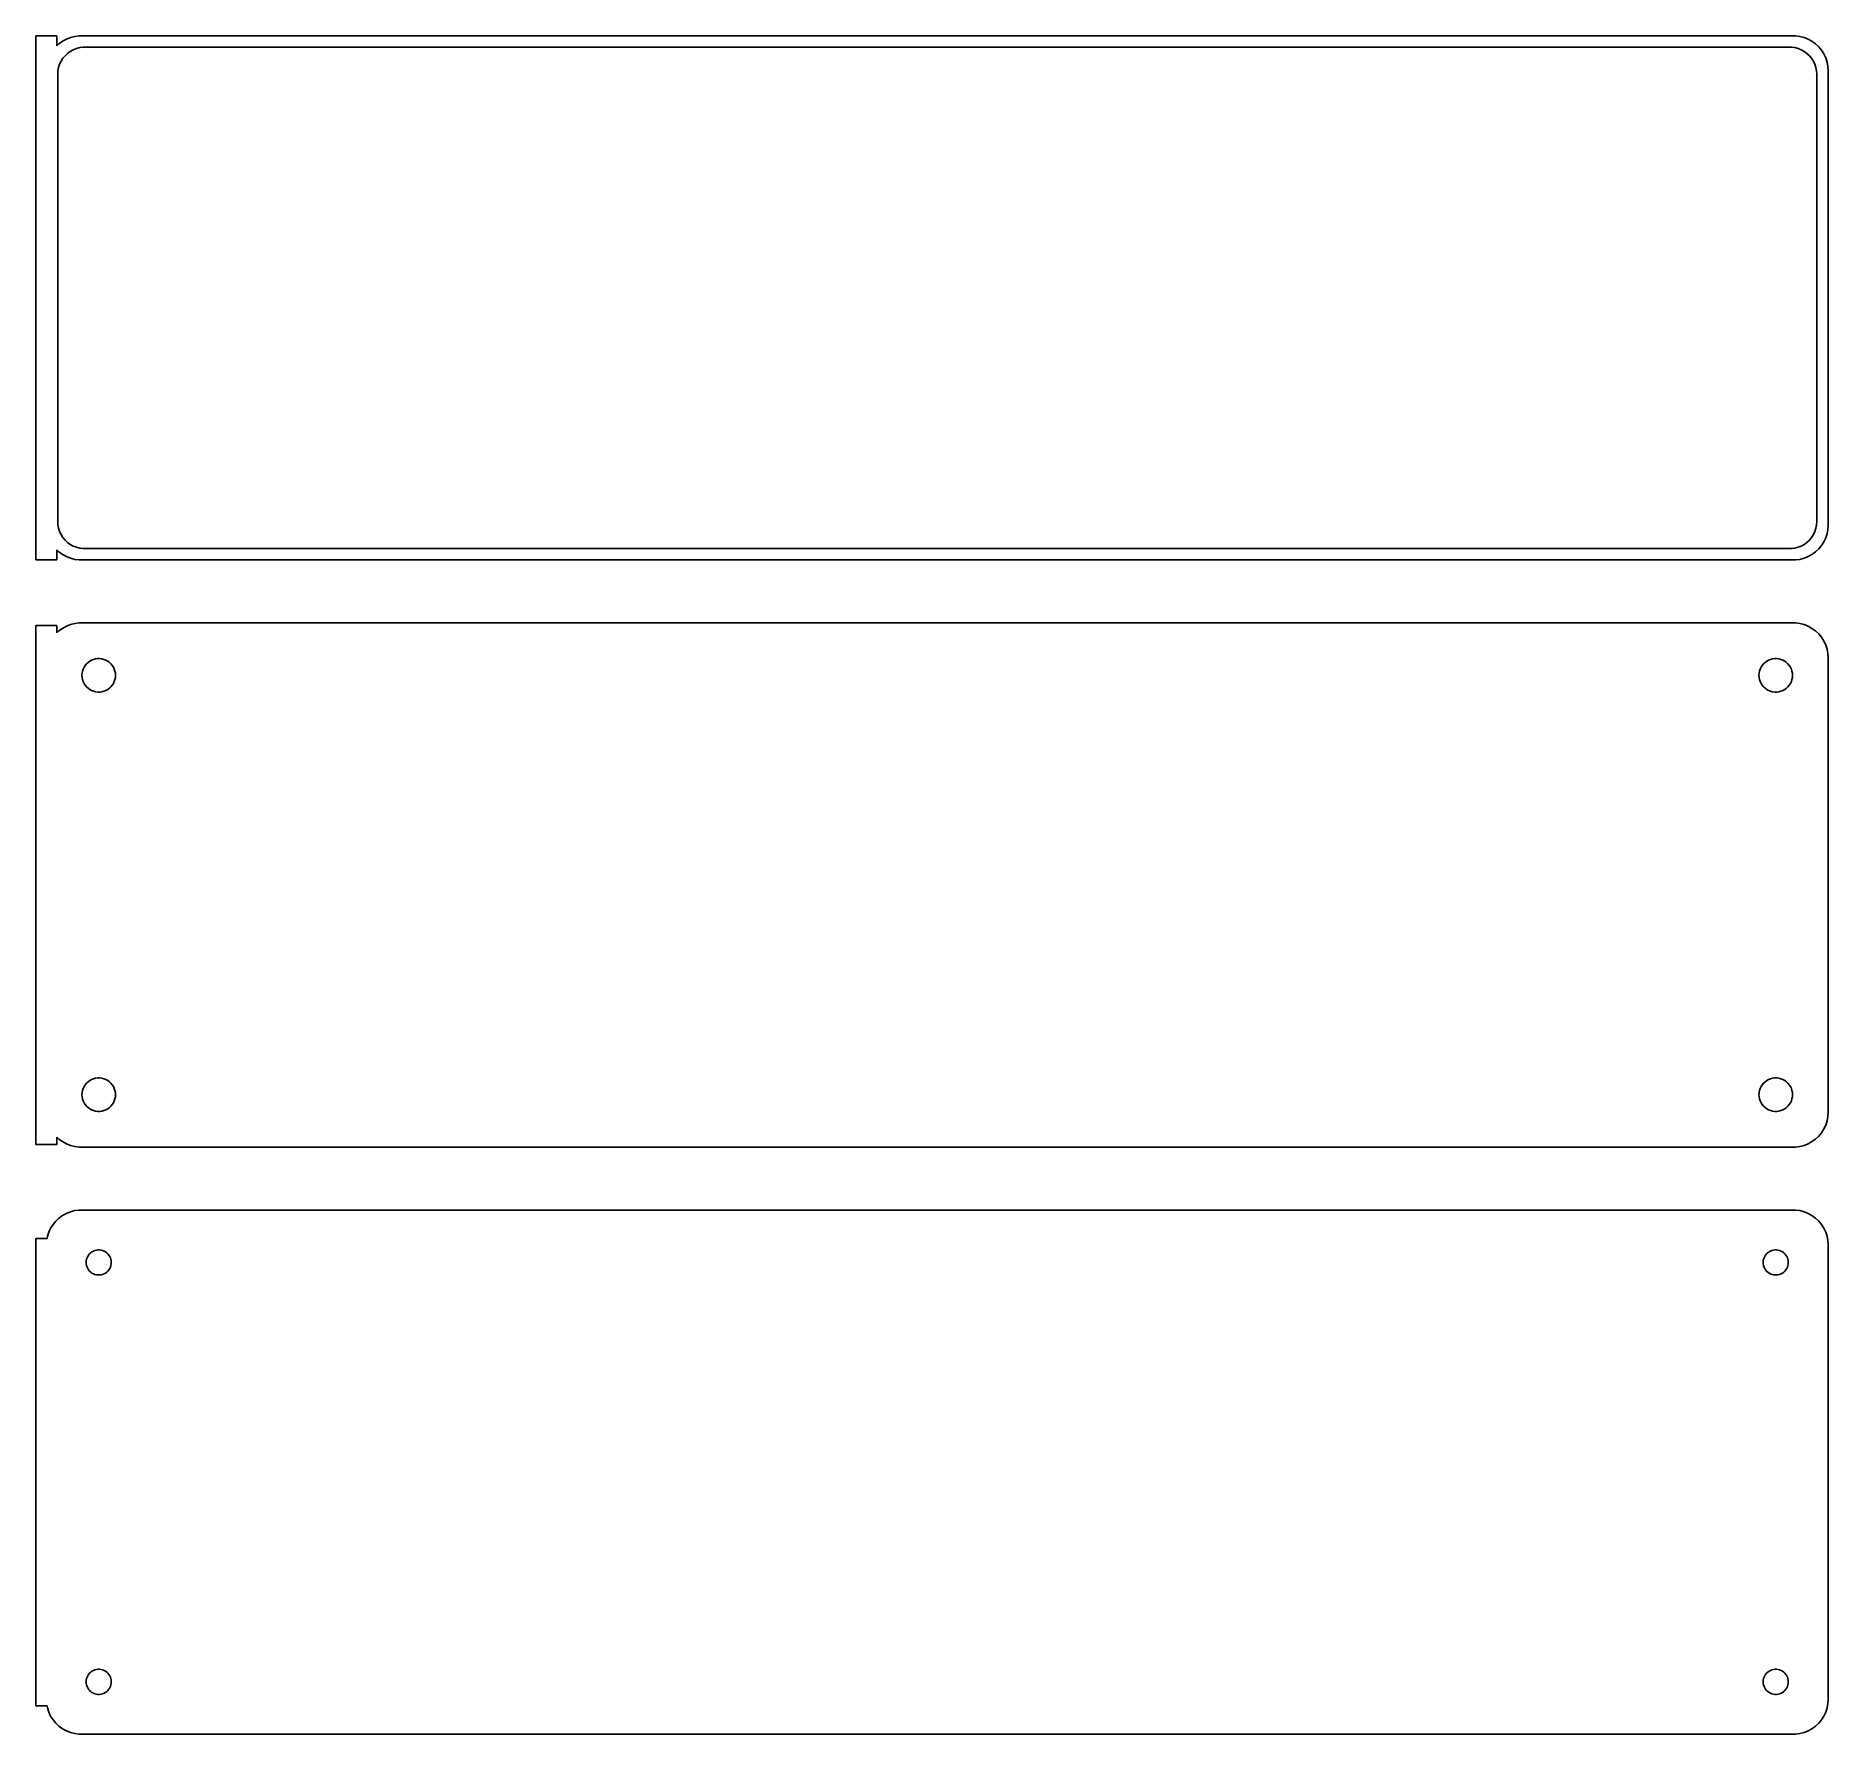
# Model space of a CAD drawing. Header units: metres. Extents: x -129 to 128, y 131 to 373.
import ezdxf

# ---------------------------------------------------------------- set-up
doc = ezdxf.new("R2010")
doc.units = ezdxf.units.M

msp = doc.modelspace()

# ---------------------------------------------------------------- linework, layer by layer
for p, q in [((-126, 373.49), (-129, 373.49)), ((-129, 373.49), (-129, 298.51)), ((-126, 372.059), (-126, 373.49)), ((-125.687, 372.353), (-126, 372.059)), ((-125.179, 372.722), (-125.687, 372.353)), ((-124.629, 373.024), (-125.179, 372.722)), ((-124.045, 373.255), (-124.629, 373.024)), ((-123.437, 373.411), (-124.045, 373.255)), ((-122.814, 373.49), (-123.437, 373.411)), ((122.814, 373.49), (-122.814, 373.49)), ((123.437, 373.411), (122.814, 373.49)), ((124.045, 373.255), (123.437, 373.411)), ((124.629, 373.024), (124.045, 373.255)), ((125.179, 372.722), (124.629, 373.024)), ((125.687, 372.353), (125.179, 372.722)), ((126.145, 371.923), (125.687, 372.353)), ((-125.751, 368.963), (-125.601, 369.426)), ((-125.601, 369.426), (-125.394, 369.866)), ((-125.394, 369.866), (-125.133, 370.276)), ((-125.133, 370.276), (-124.823, 370.651)), ((-124.823, 370.651), (-124.469, 370.984)), ((-124.469, 370.984), (-124.075, 371.27)), ((-124.075, 371.27), (-123.649, 371.504)), ((-123.649, 371.504), (-123.197, 371.683)), ((-123.197, 371.683), (-122.726, 371.804)), ((-122.726, 371.804), (-122.243, 371.865)), ((-122.243, 371.865), (122.243, 371.865)), ((122.243, 371.865), (122.726, 371.804)), ((122.726, 371.804), (123.197, 371.683)), ((123.197, 371.683), (123.649, 371.504)), ((123.649, 371.504), (124.075, 371.27)), ((124.075, 371.27), (124.469, 370.984)), ((124.469, 370.984), (124.823, 370.651)), ((124.823, 370.651), (125.133, 370.276)), ((125.133, 370.276), (125.394, 369.866)), ((125.394, 369.866), (125.601, 369.426)), ((125.601, 369.426), (125.751, 368.963)), ((126.545, 371.439), (126.145, 371.923)), ((126.882, 370.909), (126.545, 371.439)), ((127.149, 370.341), (126.882, 370.909)), ((127.343, 369.743), (127.149, 370.341)), ((127.461, 369.127), (127.343, 369.743)), ((-125.873, 368), (-125.842, 368.485)), ((-125.873, 304), (-125.873, 368)), ((-125.842, 368.485), (-125.751, 368.963)), ((125.751, 368.963), (125.842, 368.485)), ((125.842, 368.485), (125.873, 368)), ((125.873, 368), (125.873, 304)), ((127.5, 368.5), (127.461, 369.127)), ((127.5, 303.5), (127.5, 368.5)), ((-125.842, 303.515), (-125.873, 304)), ((-125.751, 303.037), (-125.842, 303.515)), ((-125.601, 302.574), (-125.751, 303.037)), ((125.751, 303.037), (125.601, 302.574)), ((125.842, 303.515), (125.751, 303.037)), ((125.873, 304), (125.842, 303.515)), ((127.343, 302.257), (127.461, 302.873)), ((127.461, 302.873), (127.5, 303.5)), ((-125.394, 302.134), (-125.601, 302.574)), ((-125.133, 301.724), (-125.394, 302.134)), ((-124.823, 301.349), (-125.133, 301.724)), ((-124.469, 301.016), (-124.823, 301.349)), ((-124.075, 300.73), (-124.469, 301.016)), ((-123.649, 300.496), (-124.075, 300.73)), ((-123.197, 300.317), (-123.649, 300.496)), ((-122.726, 300.196), (-123.197, 300.317)), ((-122.243, 300.135), (-122.726, 300.196)), ((122.243, 300.135), (-122.243, 300.135)), ((122.726, 300.196), (122.243, 300.135)), ((123.197, 300.317), (122.726, 300.196)), ((123.649, 300.496), (123.197, 300.317)), ((124.075, 300.73), (123.649, 300.496)), ((124.469, 301.016), (124.075, 300.73)), ((124.823, 301.349), (124.469, 301.016)), ((125.133, 301.724), (124.823, 301.349)), ((125.394, 302.134), (125.133, 301.724)), ((125.601, 302.574), (125.394, 302.134)), ((126.145, 300.077), (126.545, 300.561)), ((126.545, 300.561), (126.882, 301.091)), ((126.882, 301.091), (127.149, 301.659)), ((127.149, 301.659), (127.343, 302.257)), ((-129, 298.51), (-126, 298.51)), ((-126, 299.941), (-125.687, 299.647)), ((-126, 298.51), (-126, 299.941)), ((-125.687, 299.647), (-125.179, 299.278)), ((-125.179, 299.278), (-124.629, 298.976)), ((-124.629, 298.976), (-124.045, 298.745)), ((-124.045, 298.745), (-123.437, 298.589)), ((-123.437, 298.589), (-122.814, 298.51)), ((-122.814, 298.51), (122.814, 298.51)), ((122.814, 298.51), (123.437, 298.589)), ((123.437, 298.589), (124.045, 298.745)), ((124.045, 298.745), (124.629, 298.976)), ((124.629, 298.976), (125.179, 299.278)), ((125.179, 299.278), (125.687, 299.647)), ((125.687, 299.647), (126.145, 300.077)), ((-126, 289.115), (-129, 289.115)), ((-129, 289.115), (-129, 214.885)), ((-126, 288.059), (-126, 289.115)), ((-125.687, 288.353), (-126, 288.059)), ((-125.179, 288.722), (-125.687, 288.353)), ((-124.629, 289.024), (-125.179, 288.722)), ((-124.045, 289.255), (-124.629, 289.024)), ((-123.437, 289.411), (-124.045, 289.255)), ((-122.814, 289.49), (-123.437, 289.411)), ((122.814, 289.49), (-122.814, 289.49)), ((123.437, 289.411), (122.814, 289.49)), ((124.045, 289.255), (123.437, 289.411)), ((124.629, 289.024), (124.045, 289.255)), ((125.179, 288.722), (124.629, 289.024)), ((125.687, 288.353), (125.179, 288.722)), ((126.145, 287.923), (125.687, 288.353)), ((126.545, 287.439), (126.145, 287.923)), ((126.882, 286.909), (126.545, 287.439)), ((127.149, 286.341), (126.882, 286.909)), ((127.343, 285.743), (127.149, 286.341)), ((127.461, 285.127), (127.343, 285.743)), ((127.5, 284.5), (127.461, 285.127)), ((-122.4, 282), (-122.381, 282.301)), ((-122.381, 282.301), (-122.325, 282.597)), ((-122.325, 282.597), (-122.231, 282.883)), ((-122.231, 282.883), (-122.103, 283.156)), ((-122.103, 283.156), (-121.942, 283.411)), ((-121.942, 283.411), (-121.75, 283.643)), ((-121.75, 283.643), (-121.53, 283.849)), ((-121.53, 283.849), (-121.286, 284.026)), ((-121.286, 284.026), (-121.022, 284.172)), ((-121.022, 284.172), (-120.742, 284.283)), ((-120.742, 284.283), (-120.45, 284.357)), ((-120.45, 284.357), (-120.151, 284.395)), ((-120.151, 284.395), (-119.849, 284.395)), ((-119.849, 284.395), (-119.55, 284.357)), ((-119.55, 284.357), (-119.258, 284.283)), ((-119.258, 284.283), (-118.978, 284.172)), ((-118.978, 284.172), (-118.714, 284.026)), ((-118.714, 284.026), (-118.47, 283.849)), ((-118.47, 283.849), (-118.25, 283.643)), ((-118.25, 283.643), (-118.058, 283.411)), ((-118.058, 283.411), (-117.897, 283.156)), ((-117.897, 283.156), (-117.769, 282.883)), ((-117.769, 282.883), (-117.675, 282.597)), ((-117.675, 282.597), (-117.619, 282.301)), ((-117.619, 282.301), (-117.6, 282)), ((117.6, 282), (117.619, 282.301)), ((117.619, 282.301), (117.675, 282.597)), ((117.675, 282.597), (117.769, 282.883)), ((117.769, 282.883), (117.897, 283.156)), ((117.897, 283.156), (118.058, 283.411)), ((118.058, 283.411), (118.25, 283.643)), ((118.25, 283.643), (118.47, 283.849)), ((118.47, 283.849), (118.714, 284.026)), ((118.714, 284.026), (118.978, 284.172)), ((118.978, 284.172), (119.258, 284.283)), ((119.258, 284.283), (119.55, 284.357)), ((119.55, 284.357), (119.849, 284.395)), ((119.849, 284.395), (120.151, 284.395)), ((120.151, 284.395), (120.45, 284.357)), ((120.45, 284.357), (120.742, 284.283)), ((120.742, 284.283), (121.022, 284.172)), ((121.022, 284.172), (121.286, 284.026)), ((121.286, 284.026), (121.53, 283.849)), ((121.53, 283.849), (121.75, 283.643)), ((121.75, 283.643), (121.942, 283.411)), ((121.942, 283.411), (122.103, 283.156)), ((122.103, 283.156), (122.231, 282.883)), ((122.231, 282.883), (122.325, 282.597)), ((122.325, 282.597), (122.381, 282.301)), ((122.381, 282.301), (122.4, 282)), ((127.5, 219.5), (127.5, 284.5)), ((-122.381, 281.699), (-122.4, 282)), ((-122.325, 281.403), (-122.381, 281.699)), ((-122.231, 281.117), (-122.325, 281.403)), ((-122.103, 280.844), (-122.231, 281.117)), ((-121.942, 280.589), (-122.103, 280.844)), ((-121.75, 280.357), (-121.942, 280.589)), ((-121.53, 280.151), (-121.75, 280.357)), ((-121.286, 279.974), (-121.53, 280.151)), ((-121.022, 279.828), (-121.286, 279.974)), ((-120.742, 279.717), (-121.022, 279.828)), ((-120.45, 279.643), (-120.742, 279.717)), ((-120.151, 279.605), (-120.45, 279.643)), ((-119.849, 279.605), (-120.151, 279.605)), ((-119.55, 279.643), (-119.849, 279.605)), ((-119.258, 279.717), (-119.55, 279.643)), ((-118.978, 279.828), (-119.258, 279.717)), ((-118.714, 279.974), (-118.978, 279.828)), ((-118.47, 280.151), (-118.714, 279.974)), ((-118.25, 280.357), (-118.47, 280.151)), ((-118.058, 280.589), (-118.25, 280.357)), ((-117.897, 280.844), (-118.058, 280.589)), ((-117.769, 281.117), (-117.897, 280.844)), ((-117.675, 281.403), (-117.769, 281.117)), ((-117.619, 281.699), (-117.675, 281.403)), ((-117.6, 282), (-117.619, 281.699)), ((117.619, 281.699), (117.6, 282)), ((117.675, 281.403), (117.619, 281.699)), ((117.769, 281.117), (117.675, 281.403)), ((117.897, 280.844), (117.769, 281.117)), ((118.058, 280.589), (117.897, 280.844)), ((118.25, 280.357), (118.058, 280.589)), ((118.47, 280.151), (118.25, 280.357)), ((118.714, 279.974), (118.47, 280.151)), ((118.978, 279.828), (118.714, 279.974)), ((119.258, 279.717), (118.978, 279.828)), ((119.55, 279.643), (119.258, 279.717)), ((119.849, 279.605), (119.55, 279.643)), ((120.151, 279.605), (119.849, 279.605)), ((120.45, 279.643), (120.151, 279.605)), ((120.742, 279.717), (120.45, 279.643)), ((121.022, 279.828), (120.742, 279.717)), ((121.286, 279.974), (121.022, 279.828)), ((121.53, 280.151), (121.286, 279.974)), ((121.75, 280.357), (121.53, 280.151)), ((121.942, 280.589), (121.75, 280.357)), ((122.103, 280.844), (121.942, 280.589)), ((122.231, 281.117), (122.103, 280.844)), ((122.325, 281.403), (122.231, 281.117)), ((122.381, 281.699), (122.325, 281.403)), ((122.4, 282), (122.381, 281.699)), ((-122.231, 222.883), (-122.103, 223.156)), ((-122.103, 223.156), (-121.942, 223.411)), ((-121.942, 223.411), (-121.75, 223.643)), ((-121.75, 223.643), (-121.53, 223.849)), ((-121.53, 223.849), (-121.286, 224.026)), ((-121.286, 224.026), (-121.022, 224.172)), ((-121.022, 224.172), (-120.742, 224.283)), ((-120.742, 224.283), (-120.45, 224.357)), ((-120.45, 224.357), (-120.151, 224.395)), ((-120.151, 224.395), (-119.849, 224.395)), ((-119.849, 224.395), (-119.55, 224.357)), ((-119.55, 224.357), (-119.258, 224.283)), ((-119.258, 224.283), (-118.978, 224.172)), ((-118.978, 224.172), (-118.714, 224.026)), ((-118.714, 224.026), (-118.47, 223.849)), ((-118.47, 223.849), (-118.25, 223.643)), ((-118.25, 223.643), (-118.058, 223.411)), ((-118.058, 223.411), (-117.897, 223.156)), ((-117.897, 223.156), (-117.769, 222.883)), ((117.769, 222.883), (117.897, 223.156)), ((117.897, 223.156), (118.058, 223.411)), ((118.058, 223.411), (118.25, 223.643)), ((118.25, 223.643), (118.47, 223.849)), ((118.47, 223.849), (118.714, 224.026)), ((118.714, 224.026), (118.978, 224.172)), ((118.978, 224.172), (119.258, 224.283)), ((119.258, 224.283), (119.55, 224.357)), ((119.55, 224.357), (119.849, 224.395)), ((119.849, 224.395), (120.151, 224.395)), ((120.151, 224.395), (120.45, 224.357)), ((120.45, 224.357), (120.742, 224.283)), ((120.742, 224.283), (121.022, 224.172)), ((121.022, 224.172), (121.286, 224.026)), ((121.286, 224.026), (121.53, 223.849)), ((121.53, 223.849), (121.75, 223.643)), ((121.75, 223.643), (121.942, 223.411)), ((121.942, 223.411), (122.103, 223.156)), ((122.103, 223.156), (122.231, 222.883)), ((-122.4, 222), (-122.381, 222.301)), ((-122.381, 221.699), (-122.4, 222)), ((-122.381, 222.301), (-122.325, 222.597)), ((-122.325, 221.403), (-122.381, 221.699)), ((-122.325, 222.597), (-122.231, 222.883)), ((-122.231, 221.117), (-122.325, 221.403)), ((-122.103, 220.844), (-122.231, 221.117)), ((-121.942, 220.589), (-122.103, 220.844)), ((-117.897, 220.844), (-118.058, 220.589)), ((-117.769, 221.117), (-117.897, 220.844)), ((-117.769, 222.883), (-117.675, 222.597)), ((-117.675, 221.403), (-117.769, 221.117)), ((-117.675, 222.597), (-117.619, 222.301)), ((-117.619, 221.699), (-117.675, 221.403)), ((-117.619, 222.301), (-117.6, 222)), ((-117.6, 222), (-117.619, 221.699)), ((117.6, 222), (117.619, 222.301)), ((117.619, 221.699), (117.6, 222)), ((117.619, 222.301), (117.675, 222.597)), ((117.675, 221.403), (117.619, 221.699)), ((117.675, 222.597), (117.769, 222.883)), ((117.769, 221.117), (117.675, 221.403)), ((117.897, 220.844), (117.769, 221.117)), ((118.058, 220.589), (117.897, 220.844)), ((122.103, 220.844), (121.942, 220.589)), ((122.231, 221.117), (122.103, 220.844)), ((122.231, 222.883), (122.325, 222.597)), ((122.325, 221.403), (122.231, 221.117)), ((122.325, 222.597), (122.381, 222.301)), ((122.381, 221.699), (122.325, 221.403)), ((122.381, 222.301), (122.4, 222)), ((122.4, 222), (122.381, 221.699)), ((-121.75, 220.357), (-121.942, 220.589)), ((-121.53, 220.151), (-121.75, 220.357)), ((-121.286, 219.974), (-121.53, 220.151)), ((-121.022, 219.828), (-121.286, 219.974)), ((-120.742, 219.717), (-121.022, 219.828)), ((-120.45, 219.643), (-120.742, 219.717)), ((-120.151, 219.605), (-120.45, 219.643)), ((-119.849, 219.605), (-120.151, 219.605)), ((-119.55, 219.643), (-119.849, 219.605)), ((-119.258, 219.717), (-119.55, 219.643)), ((-118.978, 219.828), (-119.258, 219.717)), ((-118.714, 219.974), (-118.978, 219.828)), ((-118.47, 220.151), (-118.714, 219.974)), ((-118.25, 220.357), (-118.47, 220.151)), ((-118.058, 220.589), (-118.25, 220.357)), ((118.25, 220.357), (118.058, 220.589)), ((118.47, 220.151), (118.25, 220.357)), ((118.714, 219.974), (118.47, 220.151)), ((118.978, 219.828), (118.714, 219.974)), ((119.258, 219.717), (118.978, 219.828)), ((119.55, 219.643), (119.258, 219.717)), ((119.849, 219.605), (119.55, 219.643)), ((120.151, 219.605), (119.849, 219.605)), ((120.45, 219.643), (120.151, 219.605)), ((120.742, 219.717), (120.45, 219.643)), ((121.022, 219.828), (120.742, 219.717)), ((121.286, 219.974), (121.022, 219.828)), ((121.53, 220.151), (121.286, 219.974)), ((121.75, 220.357), (121.53, 220.151)), ((121.942, 220.589), (121.75, 220.357)), ((127.149, 217.659), (127.343, 218.257)), ((127.343, 218.257), (127.461, 218.873)), ((127.461, 218.873), (127.5, 219.5)), ((-126, 214.885), (-126, 215.941)), ((-126, 215.941), (-125.687, 215.647)), ((-125.687, 215.647), (-125.179, 215.278)), ((125.179, 215.278), (125.687, 215.647)), ((125.687, 215.647), (126.145, 216.077)), ((126.145, 216.077), (126.545, 216.561)), ((126.545, 216.561), (126.882, 217.091)), ((126.882, 217.091), (127.149, 217.659)), ((-129, 214.885), (-126, 214.885)), ((-125.179, 215.278), (-124.629, 214.976)), ((-124.629, 214.976), (-124.045, 214.745)), ((-124.045, 214.745), (-123.437, 214.589)), ((-123.437, 214.589), (-122.814, 214.51)), ((-122.814, 214.51), (122.814, 214.51)), ((122.814, 214.51), (123.437, 214.589)), ((123.437, 214.589), (124.045, 214.745)), ((124.045, 214.745), (124.629, 214.976)), ((124.629, 214.976), (125.179, 215.278)), ((-124.045, 205.255), (-124.629, 205.024)), ((-123.437, 205.411), (-124.045, 205.255)), ((-122.814, 205.49), (-123.437, 205.411)), ((122.814, 205.49), (-122.814, 205.49)), ((123.437, 205.411), (122.814, 205.49)), ((124.045, 205.255), (123.437, 205.411)), ((124.629, 205.024), (124.045, 205.255)), ((-126.882, 202.909), (-127.149, 202.341)), ((-126.545, 203.439), (-126.882, 202.909)), ((-126.145, 203.923), (-126.545, 203.439)), ((-125.687, 204.353), (-126.145, 203.923)), ((-125.179, 204.722), (-125.687, 204.353)), ((-124.629, 205.024), (-125.179, 204.722)), ((125.179, 204.722), (124.629, 205.024)), ((125.687, 204.353), (125.179, 204.722)), ((126.145, 203.923), (125.687, 204.353)), ((126.545, 203.439), (126.145, 203.923)), ((126.882, 202.909), (126.545, 203.439)), ((127.149, 202.341), (126.882, 202.909)), ((-127.4, 201.444), (-129, 201.444)), ((-129, 201.444), (-129, 134.556)), ((-127.343, 201.743), (-127.4, 201.444)), ((-127.149, 202.341), (-127.343, 201.743)), ((127.343, 201.743), (127.149, 202.341)), ((127.461, 201.127), (127.343, 201.743)), ((127.5, 200.5), (127.461, 201.127)), ((127.5, 135.5), (127.5, 200.5)), ((-121.8, 198), (-121.786, 198.226)), ((-121.786, 197.774), (-121.8, 198)), ((-121.786, 198.226), (-121.743, 198.448)), ((-121.743, 197.552), (-121.786, 197.774)), ((-121.743, 198.448), (-121.674, 198.663)), ((-121.674, 197.337), (-121.743, 197.552)), ((-121.674, 198.663), (-121.577, 198.867)), ((-121.577, 198.867), (-121.456, 199.058)), ((-121.456, 199.058), (-121.312, 199.232)), ((-121.312, 199.232), (-121.147, 199.387)), ((-121.147, 199.387), (-120.964, 199.52)), ((-120.964, 199.52), (-120.766, 199.629)), ((-120.766, 199.629), (-120.556, 199.712)), ((-120.556, 199.712), (-120.337, 199.768)), ((-120.337, 199.768), (-120.113, 199.796)), ((-120.113, 199.796), (-119.887, 199.796)), ((-119.887, 199.796), (-119.663, 199.768)), ((-119.663, 199.768), (-119.444, 199.712)), ((-119.444, 199.712), (-119.234, 199.629)), ((-119.234, 199.629), (-119.036, 199.52)), ((-119.036, 199.52), (-118.853, 199.387)), ((-118.853, 199.387), (-118.688, 199.232)), ((-118.688, 199.232), (-118.544, 199.058)), ((-118.544, 199.058), (-118.423, 198.867)), ((-118.423, 198.867), (-118.326, 198.663)), ((-118.326, 198.663), (-118.257, 198.448)), ((-118.257, 197.552), (-118.326, 197.337)), ((-118.257, 198.448), (-118.214, 198.226)), ((-118.214, 197.774), (-118.257, 197.552)), ((-118.214, 198.226), (-118.2, 198)), ((-118.2, 198), (-118.214, 197.774)), ((118.2, 198), (118.214, 198.226)), ((118.214, 197.774), (118.2, 198)), ((118.214, 198.226), (118.257, 198.448)), ((118.257, 197.552), (118.214, 197.774)), ((118.257, 198.448), (118.326, 198.663)), ((118.326, 197.337), (118.257, 197.552)), ((118.326, 198.663), (118.423, 198.867)), ((118.423, 198.867), (118.544, 199.058)), ((118.544, 199.058), (118.688, 199.232)), ((118.688, 199.232), (118.853, 199.387)), ((118.853, 199.387), (119.036, 199.52)), ((119.036, 199.52), (119.234, 199.629)), ((119.234, 199.629), (119.444, 199.712)), ((119.444, 199.712), (119.663, 199.768)), ((119.663, 199.768), (119.887, 199.796)), ((119.887, 199.796), (120.113, 199.796)), ((120.113, 199.796), (120.337, 199.768)), ((120.337, 199.768), (120.556, 199.712)), ((120.556, 199.712), (120.766, 199.629)), ((120.766, 199.629), (120.964, 199.52)), ((120.964, 199.52), (121.147, 199.387)), ((121.147, 199.387), (121.312, 199.232)), ((121.312, 199.232), (121.456, 199.058)), ((121.456, 199.058), (121.577, 198.867)), ((121.577, 198.867), (121.674, 198.663)), ((121.674, 198.663), (121.743, 198.448)), ((121.743, 197.552), (121.674, 197.337)), ((121.743, 198.448), (121.786, 198.226)), ((121.786, 197.774), (121.743, 197.552)), ((121.786, 198.226), (121.8, 198)), ((121.8, 198), (121.786, 197.774)), ((-121.577, 197.133), (-121.674, 197.337)), ((-121.456, 196.942), (-121.577, 197.133)), ((-121.312, 196.768), (-121.456, 196.942)), ((-121.147, 196.613), (-121.312, 196.768)), ((-120.964, 196.48), (-121.147, 196.613)), ((-120.766, 196.371), (-120.964, 196.48)), ((-120.556, 196.288), (-120.766, 196.371)), ((-120.337, 196.232), (-120.556, 196.288)), ((-120.113, 196.204), (-120.337, 196.232)), ((-119.887, 196.204), (-120.113, 196.204)), ((-119.663, 196.232), (-119.887, 196.204)), ((-119.444, 196.288), (-119.663, 196.232)), ((-119.234, 196.371), (-119.444, 196.288)), ((-119.036, 196.48), (-119.234, 196.371)), ((-118.853, 196.613), (-119.036, 196.48)), ((-118.688, 196.768), (-118.853, 196.613)), ((-118.544, 196.942), (-118.688, 196.768)), ((-118.423, 197.133), (-118.544, 196.942)), ((-118.326, 197.337), (-118.423, 197.133)), ((118.423, 197.133), (118.326, 197.337)), ((118.544, 196.942), (118.423, 197.133)), ((118.688, 196.768), (118.544, 196.942)), ((118.853, 196.613), (118.688, 196.768)), ((119.036, 196.48), (118.853, 196.613)), ((119.234, 196.371), (119.036, 196.48)), ((119.444, 196.288), (119.234, 196.371)), ((119.663, 196.232), (119.444, 196.288)), ((119.887, 196.204), (119.663, 196.232)), ((120.113, 196.204), (119.887, 196.204)), ((120.337, 196.232), (120.113, 196.204)), ((120.556, 196.288), (120.337, 196.232)), ((120.766, 196.371), (120.556, 196.288)), ((120.964, 196.48), (120.766, 196.371)), ((121.147, 196.613), (120.964, 196.48)), ((121.312, 196.768), (121.147, 196.613)), ((121.456, 196.942), (121.312, 196.768)), ((121.577, 197.133), (121.456, 196.942)), ((121.674, 197.337), (121.577, 197.133)), ((-121.743, 138.448), (-121.674, 138.663)), ((-121.674, 138.663), (-121.577, 138.867)), ((-121.577, 138.867), (-121.456, 139.058)), ((-121.456, 139.058), (-121.312, 139.232)), ((-121.312, 139.232), (-121.147, 139.387)), ((-121.147, 139.387), (-120.964, 139.52)), ((-120.964, 139.52), (-120.766, 139.629)), ((-120.766, 139.629), (-120.556, 139.712)), ((-120.556, 139.712), (-120.337, 139.768)), ((-120.337, 139.768), (-120.113, 139.796)), ((-120.113, 139.796), (-119.887, 139.796)), ((-119.887, 139.796), (-119.663, 139.768)), ((-119.663, 139.768), (-119.444, 139.712)), ((-119.444, 139.712), (-119.234, 139.629)), ((-119.234, 139.629), (-119.036, 139.52)), ((-119.036, 139.52), (-118.853, 139.387)), ((-118.853, 139.387), (-118.688, 139.232)), ((-118.688, 139.232), (-118.544, 139.058)), ((-118.544, 139.058), (-118.423, 138.867)), ((-118.423, 138.867), (-118.326, 138.663)), ((-118.326, 138.663), (-118.257, 138.448)), ((118.257, 138.448), (118.326, 138.663)), ((118.326, 138.663), (118.423, 138.867)), ((118.423, 138.867), (118.544, 139.058)), ((118.544, 139.058), (118.688, 139.232)), ((118.688, 139.232), (118.853, 139.387)), ((118.853, 139.387), (119.036, 139.52)), ((119.036, 139.52), (119.234, 139.629)), ((119.234, 139.629), (119.444, 139.712)), ((119.444, 139.712), (119.663, 139.768)), ((119.663, 139.768), (119.887, 139.796)), ((119.887, 139.796), (120.113, 139.796)), ((120.113, 139.796), (120.337, 139.768)), ((120.337, 139.768), (120.556, 139.712)), ((120.556, 139.712), (120.766, 139.629)), ((120.766, 139.629), (120.964, 139.52)), ((120.964, 139.52), (121.147, 139.387)), ((121.147, 139.387), (121.312, 139.232)), ((121.312, 139.232), (121.456, 139.058)), ((121.456, 139.058), (121.577, 138.867)), ((121.577, 138.867), (121.674, 138.663)), ((121.674, 138.663), (121.743, 138.448)), ((-121.8, 138), (-121.786, 138.226)), ((-121.786, 137.774), (-121.8, 138)), ((-121.786, 138.226), (-121.743, 138.448)), ((-121.743, 137.552), (-121.786, 137.774)), ((-121.674, 137.337), (-121.743, 137.552)), ((-121.577, 137.133), (-121.674, 137.337)), ((-121.456, 136.942), (-121.577, 137.133)), ((-121.312, 136.768), (-121.456, 136.942)), ((-121.147, 136.613), (-121.312, 136.768)), ((-120.964, 136.48), (-121.147, 136.613)), ((-120.766, 136.371), (-120.964, 136.48)), ((-120.556, 136.288), (-120.766, 136.371)), ((-120.337, 136.232), (-120.556, 136.288)), ((-120.113, 136.204), (-120.337, 136.232)), ((-119.887, 136.204), (-120.113, 136.204)), ((-119.663, 136.232), (-119.887, 136.204)), ((-119.444, 136.288), (-119.663, 136.232)), ((-119.234, 136.371), (-119.444, 136.288)), ((-119.036, 136.48), (-119.234, 136.371)), ((-118.853, 136.613), (-119.036, 136.48)), ((-118.688, 136.768), (-118.853, 136.613)), ((-118.544, 136.942), (-118.688, 136.768)), ((-118.423, 137.133), (-118.544, 136.942)), ((-118.326, 137.337), (-118.423, 137.133)), ((-118.257, 137.552), (-118.326, 137.337)), ((-118.257, 138.448), (-118.214, 138.226)), ((-118.214, 137.774), (-118.257, 137.552)), ((-118.214, 138.226), (-118.2, 138)), ((-118.2, 138), (-118.214, 137.774)), ((118.2, 138), (118.214, 138.226)), ((118.214, 137.774), (118.2, 138)), ((118.214, 138.226), (118.257, 138.448)), ((118.257, 137.552), (118.214, 137.774)), ((118.326, 137.337), (118.257, 137.552)), ((118.423, 137.133), (118.326, 137.337)), ((118.544, 136.942), (118.423, 137.133)), ((118.688, 136.768), (118.544, 136.942)), ((118.853, 136.613), (118.688, 136.768)), ((119.036, 136.48), (118.853, 136.613)), ((119.234, 136.371), (119.036, 136.48)), ((119.444, 136.288), (119.234, 136.371)), ((119.663, 136.232), (119.444, 136.288)), ((119.887, 136.204), (119.663, 136.232)), ((120.113, 136.204), (119.887, 136.204)), ((120.337, 136.232), (120.113, 136.204)), ((120.556, 136.288), (120.337, 136.232)), ((120.766, 136.371), (120.556, 136.288)), ((120.964, 136.48), (120.766, 136.371)), ((121.147, 136.613), (120.964, 136.48)), ((121.312, 136.768), (121.147, 136.613)), ((121.456, 136.942), (121.312, 136.768)), ((121.577, 137.133), (121.456, 136.942)), ((121.674, 137.337), (121.577, 137.133)), ((121.743, 137.552), (121.674, 137.337)), ((121.743, 138.448), (121.786, 138.226)), ((121.786, 137.774), (121.743, 137.552)), ((121.786, 138.226), (121.8, 138)), ((121.8, 138), (121.786, 137.774)), ((-129, 134.556), (-127.4, 134.556)), ((-127.4, 134.556), (-127.343, 134.257)), ((-127.343, 134.257), (-127.149, 133.659)), ((-127.149, 133.659), (-126.882, 133.091)), ((126.882, 133.091), (127.149, 133.659)), ((127.149, 133.659), (127.343, 134.257)), ((127.343, 134.257), (127.461, 134.873)), ((127.461, 134.873), (127.5, 135.5)), ((-126.882, 133.091), (-126.545, 132.561)), ((-126.545, 132.561), (-126.145, 132.077)), ((-126.145, 132.077), (-125.687, 131.647)), ((-125.687, 131.647), (-125.179, 131.278)), ((-125.179, 131.278), (-124.629, 130.976)), ((-124.629, 130.976), (-124.045, 130.745)), ((124.045, 130.745), (124.629, 130.976)), ((124.629, 130.976), (125.179, 131.278)), ((125.179, 131.278), (125.687, 131.647)), ((125.687, 131.647), (126.145, 132.077)), ((126.145, 132.077), (126.545, 132.561)), ((126.545, 132.561), (126.882, 133.091)), ((-124.045, 130.745), (-123.437, 130.589)), ((-123.437, 130.589), (-122.814, 130.51)), ((-122.814, 130.51), (122.814, 130.51)), ((122.814, 130.51), (123.437, 130.589)), ((123.437, 130.589), (124.045, 130.745))]:
    msp.add_line(p, q)

doc.saveas('drawing.dxf')
